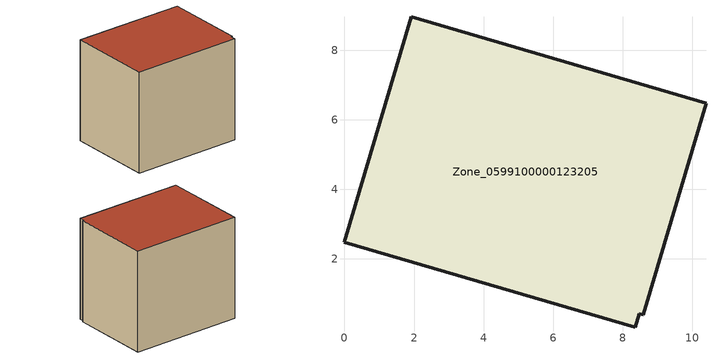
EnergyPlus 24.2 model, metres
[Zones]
Zone_0599100000123205
 floor ground (C_G): 8.37,0.03 0,2.48 1.92,8.97 10.4,6.48 8.6,0.4 8.48,0.42 z0.57
 wall outside (C_F): 10.4,6.48 1.92,8.97 0,2.48 8.37,0.03 8.48,0.42 8.6,0.4 10.4,6.48 z0.57:8.59
 roof outside (C_R): 0,2.48 8.37,0.03 8.48,0.42 8.6,0.4 10.4,6.48 1.92,8.97 z8.59
[BUILDING]
Pand.0599100000123205: North Axis=0; Terrain=City; Loads Convergence Tolerance Value=0.04; Temperature Convergence Tolerance Value=0.4; Solar Distribution=FullExterior; Maximum Number of Warmup Days=25; Minimum Number of Warmup Days=1
[Site:Location]
Rotterdam.The.Hague.AP_ZH_NLD Design_Conditions: Latitude=51.96; Longitude=4.45; Time Zone=1; Elevation=-4.5
[SITE:GROUNDTEMPERATURE:BUILDINGSURFACE]
18, 18, 18, 18, 18, 18, 18, 18, 18, 18, 18, 18
[MATERIAL] Thermal Absorptance=0.9; Solar Absorptance=0.7; Visible Absorptance=0.7
Name | Roughness | Thickness | Conductivity | Density | Specific Heat
G.TI.1965-1974 | MediumSmooth | 0.15 | 0.882353 | 540 | 1210
F.TI.1965-1974 | Rough | 0.3 | 0.697674 | 1920 | 840
R.TI.1965-1974 | MediumRough | 0.2 | 0.232558 | 1500 | 1000
[CONSTRUCTION]
C_G: G.TI.1965-1974
C_F: F.TI.1965-1974
C_R: R.TI.1965-1974
[ZONE]
Zone_0599100000123205: Type=1; Multiplier=1; Ceiling Height=Autocalculate; Volume=Autocalculate; Floor Area=autocalculate; Part of Total Floor Area=Yes
[ZONEINFILTRATION:DESIGNFLOWRATE]
Infil_Zone_0599100000123205: Zone or ZoneList or Space or SpaceList=Zone_0599100000123205; Schedule=AlwaysOn; Design Flow Rate Calculation Method=Flow/Area; Flow Rate per Floor Area=0.003; Constant Term Coefficient=1; Temperature Term Coefficient=0; Velocity Term Coefficient=0; Velocity Squared Term Coefficient=0
[HVACTEMPLATE:ZONE:IDEALLOADSAIRSYSTEM]
Zone_0599100000123205: Maximum Heating Supply Air Temperature=50; Minimum Cooling Supply Air Temperature=13; Maximum Heating Supply Air Humidity Ratio=0.0156; Minimum Cooling Supply Air Humidity Ratio=0.0077; Heating Limit=NoLimit; Cooling Limit=NoLimit; Dehumidification Control Type=ConstantSensibleHeatRatio; Cooling Sensible Heat Ratio=0.7; Dehumidification Setpoint=60; Humidification Control Type=None; Humidification Setpoint=30; Outdoor Air Method=None; Outdoor Air Flow Rate per Person=0.00944; Outdoor Air Flow Rate per Zone Floor Area=0; Outdoor Air Flow Rate per Zone=0; Demand Controlled Ventilation Type=None; Outdoor Air Economizer Type=NoEconomizer; Heat Recovery Type=None; Sensible Heat Recovery Effectiveness=0.7; Latent Heat Recovery Effectiveness=0.65
[ZONECONTROL:THERMOSTAT]
ThermostatControl_Zone_0599100000123205: Zone or ZoneList=Zone_0599100000123205; Control Type Schedule=DualSetpointControlType; Control 1=Thermostat_Zone_0599100000123205; Temperature Difference Between Cutout And Setpoint=0
[THERMOSTATSETPOINT:DUALSETPOINT]
Thermostat_Zone_0599100000123205: Heating Setpoint Temperature Schedule=HeatingSetpoint_Zone_0599100000123205; Cooling Setpoint Temperature Schedule=CoolingSetpoint_Zone_0599100000123205
[SCHEDULE:COMPACT]
HeatingSetpoint_Zone_0599100000123205: Through: 12/31, For: AllDays, Until: 24:00, 21
CoolingSetpoint_Zone_0599100000123205: Through: 12/31, For: AllDays, Until: 24:00, 24
DualSetpointControlType: Through: 12/31, For: AllDays, Until: 24:00, 4
AlwaysOn: Through: 12/31, For: AllDays, Until: 24:00, 1
